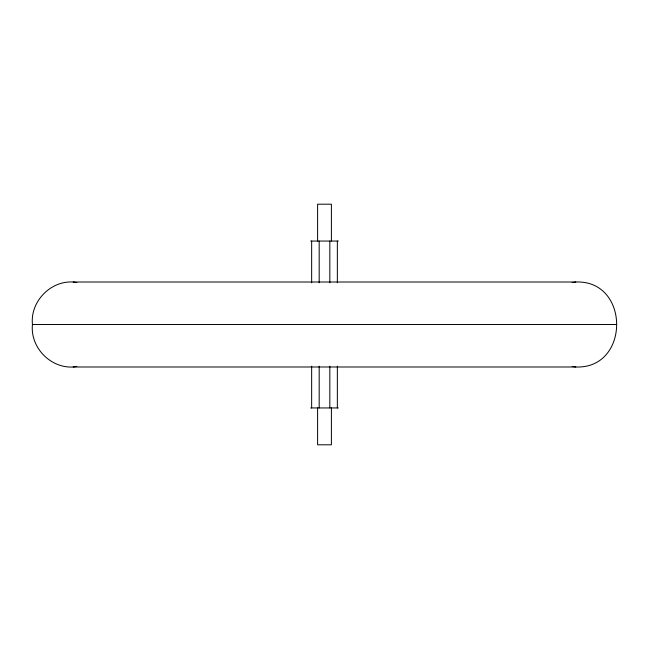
<?xml version="1.0" encoding="UTF-8"?>
<svg xmlns="http://www.w3.org/2000/svg" width="649" height="649" viewBox="0 0 649 649"><rect width="100%" height="100%" fill="white"/><g stroke="black" fill="none" stroke-linecap="round" stroke-linejoin="round"><path stroke-width="0.97" d="M32.45 324.5C30.024 301.785 50.387 280.546 73.191 282.007L575.809 282.007C630.26 279.816 630.26 369.184 575.809 366.993L73.191 366.993C50.387 368.454 30.024 347.215 32.45 324.5L616.55 324.5M572.158 282.566L575.809 282.007M73.191 366.993L76.842 366.434M310.709 241.055L338.291 241.055M310.709 407.945L338.291 407.945M73.191 282.007L76.842 282.566M572.158 366.434L575.809 366.993M337.35 241.055L337.35 282.777M337.35 366.223L337.35 407.945M331.396 241.055L331.396 204.2L317.604 204.2L317.604 241.055M331.396 407.945L331.396 444.8L317.604 444.8L317.604 407.945M329.822 241.055L329.822 282.777M329.822 366.223L329.822 407.945M319.178 241.055L319.178 282.777M319.178 366.223L319.178 407.945M311.65 241.055L311.65 282.777M311.65 366.223L311.65 407.945"/></g></svg>
